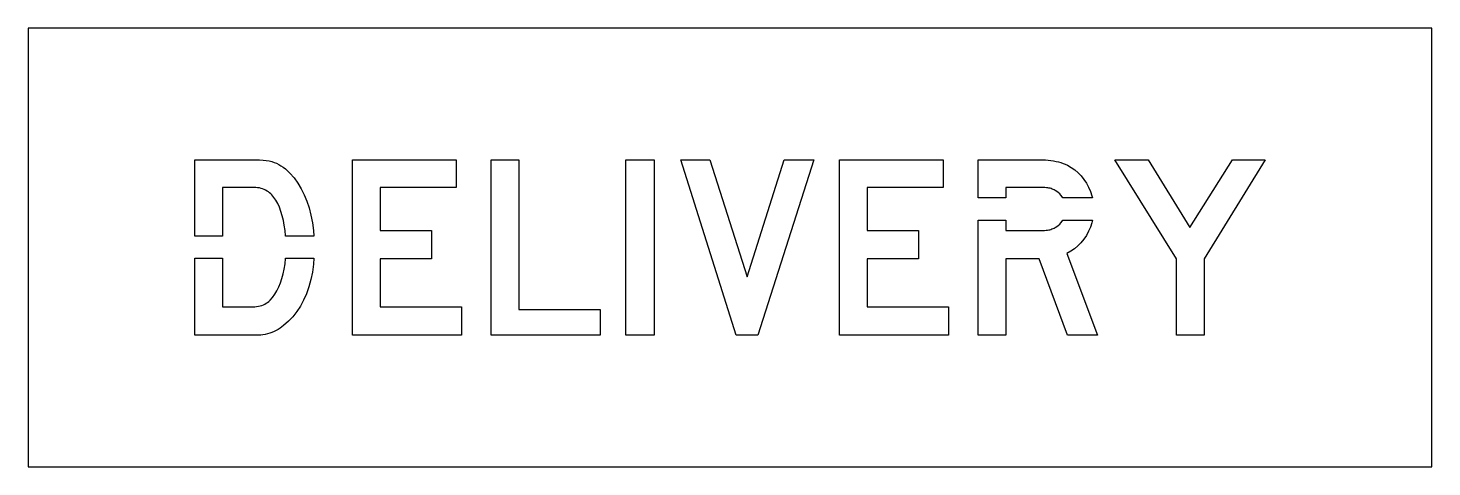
# Model space of a CAD drawing. Extents: x 0 to 32, y 0 to 10.
import ezdxf

# ---------------------------------------------------------------- set-up
doc = ezdxf.new("R2010")
doc.units = 0
doc.layers.add('CUT', color=7, linetype='Continuous')
doc.layers.add('OUTSIDE', color=1, linetype='Continuous')

msp = doc.modelspace()

# ---------------------------------------------------------------- linework, layer by layer
at = {"layer": 'CUT'}
for points in [[(5.7932, 5.7244), (5.7628, 5.8236), (5.7288, 5.9156), (5.6912, 5.9996), (5.65, 6.0756), (5.6056, 6.1424), (5.558, 6.2), (5.5324, 6.224), (5.5056, 6.2464), (5.4768, 6.2676), (5.4464, 6.2872), (5.4144, 6.3052), (5.3808, 6.3212), (5.346, 6.3348), (5.3096, 6.3464), (5.2716, 6.356), (5.2328, 6.3628), (5.1924, 6.3668), (5.1508, 6.3684), (4.4352, 6.3684), (4.4352, 5.258), (3.8036, 5.258), (3.8036, 7), (5.0948, 7), (5.1916, 6.9992), (5.2788, 6.996), (5.3576, 6.9908), (5.4292, 6.9828), (5.4944, 6.972), (5.5544, 6.958), (5.6104, 6.9404), (5.6636, 6.9188), (5.7144, 6.8936), (5.7648, 6.8636), (5.8152, 6.8288), (5.8668, 6.7896), (5.968, 6.6928), (6.062, 6.5852), (6.1476, 6.4676), (6.2248, 6.34), (6.294, 6.2024), (6.3544, 6.056), (6.406, 5.9008), (6.4488, 5.7372), (6.4824, 5.5656), (6.5068, 5.3868), (6.517, 5.258), (5.8709, 5.258), (5.8704, 5.266), (5.858, 5.3888), (5.8408, 5.5064), (5.8192, 5.6188)], [(9.7544, 6.3684), (8.028, 6.3684), (8.028, 5.386), (9.1928, 5.386), (9.1928, 4.7404), (8.028, 4.7404), (8.028, 3.6456), (9.8808, 3.6456), (9.8808, 3), (7.3964, 3), (7.3964, 7), (9.7544, 7)], [(13.0388, 3.5896), (13.0388, 3), (10.5544, 3), (10.5544, 7), (11.186, 7), (11.186, 3.5896)], [(13.628, 3), (13.628, 7), (14.2736, 7), (14.2736, 3)], [(15.5368, 7), (16.3928, 4.3332), (17.2352, 7), (17.9088, 7), (16.6316, 3), (16.1404, 3), (14.8772, 7)], [(20.856, 6.3684), (19.1296, 6.3684), (19.1296, 5.386), (20.2944, 5.386), (20.2944, 4.7404), (19.1296, 4.7404), (19.1296, 3.6456), (20.9824, 3.6456), (20.9824, 3), (18.498, 3), (18.498, 7), (20.856, 7)], [(23.4476, 6.2756), (23.4104, 6.2984), (23.3864, 6.3116), (23.364, 6.3228), (23.3416, 6.3328), (23.3188, 6.3412), (23.2952, 6.3484), (23.27, 6.3544), (23.2424, 6.3592), (23.212, 6.3628), (23.1776, 6.3652), (23.1388, 6.3672), (23.0948, 6.368), (23.0456, 6.3684), (22.2876, 6.3684), (22.2876, 6.1282), (21.656, 6.1282), (21.656, 7), (22.9752, 7), (23.0504, 6.9992), (23.122, 6.9976), (23.1896, 6.994), (23.2544, 6.9892), (23.316, 6.9824), (23.3752, 6.9736), (23.432, 6.9628), (23.4868, 6.95), (23.5396, 6.9348), (23.5912, 6.9172), (23.6416, 6.8968), (23.6912, 6.8736), (23.7768, 6.8264), (23.8576, 6.7696), (23.9336, 6.704), (24.0036, 6.6308), (24.0672, 6.5508), (24.1244, 6.4648), (24.174, 6.374), (24.216, 6.2792), (24.2496, 6.1808), (24.2626, 6.1282), (23.5886, 6.1282), (23.5712, 6.1552), (23.5444, 6.1892), (23.5148, 6.2208), (23.4828, 6.2496)], [(26.1752, 4.7404), (24.7716, 7), (25.5296, 7), (26.484, 5.456), (27.4524, 7), (28.1964, 7), (26.8068, 4.7404), (26.8068, 3), (26.1752, 3)], [(22.2876, 5.6262), (22.2876, 5.386), (23.0456, 5.386), (23.092, 5.3864), (23.134, 5.3872), (23.1716, 5.3892), (23.2056, 5.3916), (23.2364, 5.3952), (23.2648, 5.4), (23.2912, 5.406), (23.3156, 5.4128), (23.3396, 5.4216), (23.3628, 5.4316), (23.3864, 5.4428), (23.4104, 5.456), (23.4476, 5.4788), (23.4828, 5.5048), (23.5148, 5.5336), (23.5444, 5.5652), (23.5712, 5.5992), (23.5886, 5.6262), (24.2641, 5.6262), (24.2496, 5.5652), (24.2156, 5.4656), (24.1732, 5.3692), (24.1228, 5.2772), (24.0644, 5.1904), (23.9992, 5.11), (23.9276, 5.0364), (23.8496, 4.9708), (23.766, 4.914), (23.6772, 4.8668), (24.3788, 3), (23.6912, 3), (23.0456, 4.7404), (22.2876, 4.7404), (22.2876, 3), (21.656, 3), (21.656, 5.6262)], [(6.2796, 3.8012), (6.206, 3.6648), (6.1236, 3.5384), (6.0324, 3.4228), (5.9328, 3.318), (5.8248, 3.2244), (5.7848, 3.1908), (5.7432, 3.16), (5.6992, 3.1324), (5.6536, 3.1072), (5.6064, 3.0848), (5.558, 3.0648), (5.5084, 3.0476), (5.4576, 3.0332), (5.4064, 3.0212), (5.3544, 3.0116), (5.302, 3.0048), (5.2492, 3), (5.238, 3), (5.2248, 3), (5.21, 3), (5.194, 3), (5.1768, 3), (5.158, 3), (5.138, 3), (5.1172, 3), (5.0952, 3), (5.0724, 3), (5.0488, 3), (5.0248, 3), (3.8036, 3), (3.8036, 4.756), (4.4352, 4.756), (4.4352, 3.6456), (5.0668, 3.6456), (5.1176, 3.6464), (5.1652, 3.6492), (5.21, 3.654), (5.252, 3.6608), (5.2912, 3.6696), (5.328, 3.6808), (5.3632, 3.694), (5.3964, 3.71), (5.428, 3.7284), (5.4584, 3.7496), (5.4876, 3.7732), (5.516, 3.8), (5.5732, 3.8636), (5.6256, 3.9352), (5.6736, 4.0144), (5.7164, 4.1004), (5.7548, 4.1936), (5.788, 4.2928), (5.816, 4.3988), (5.8392, 4.51), (5.8572, 4.6268), (5.8704, 4.7488), (5.8708, 4.756), (6.5167, 4.756), (6.5056, 4.6216), (6.48, 4.4404), (6.4444, 4.2672), (6.3988, 4.1028), (6.344, 3.9472)]]:
    msp.add_lwpolyline(points, close=True, dxfattribs=at)
at = {"layer": 'OUTSIDE'}
msp.add_lwpolyline([(0, 0), (32, 0), (32, 10), (0, 10)], close=True, dxfattribs=at)

doc.saveas('drawing.dxf')
